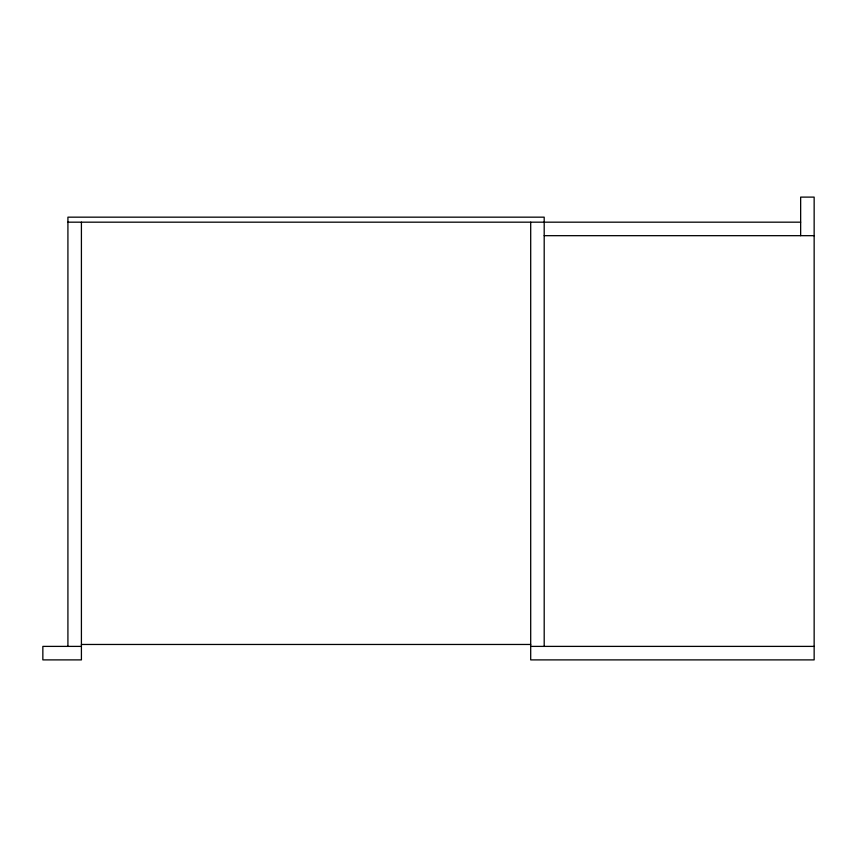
<?xml version="1.0" encoding="UTF-8"?>
<svg xmlns="http://www.w3.org/2000/svg" width="857" height="857" viewBox="0 0 857 857"><rect width="100%" height="100%" fill="white"/><g stroke="black" fill="none" stroke-linecap="round" stroke-linejoin="round"><path stroke-width="1.29" d="M67.917 222.177L800.652 222.177M544.195 235.675L814.15 235.675M81.415 644.464L530.697 644.464M81.415 646.392L42.85 646.392L42.85 659.89L81.415 659.89L81.415 222.177M530.697 646.392L814.15 646.392M800.652 235.675L800.652 197.11L814.15 197.11L814.15 659.89L530.697 659.89L530.697 222.177M544.195 646.392L544.195 217.164L67.917 217.164L67.917 646.392"/></g></svg>
